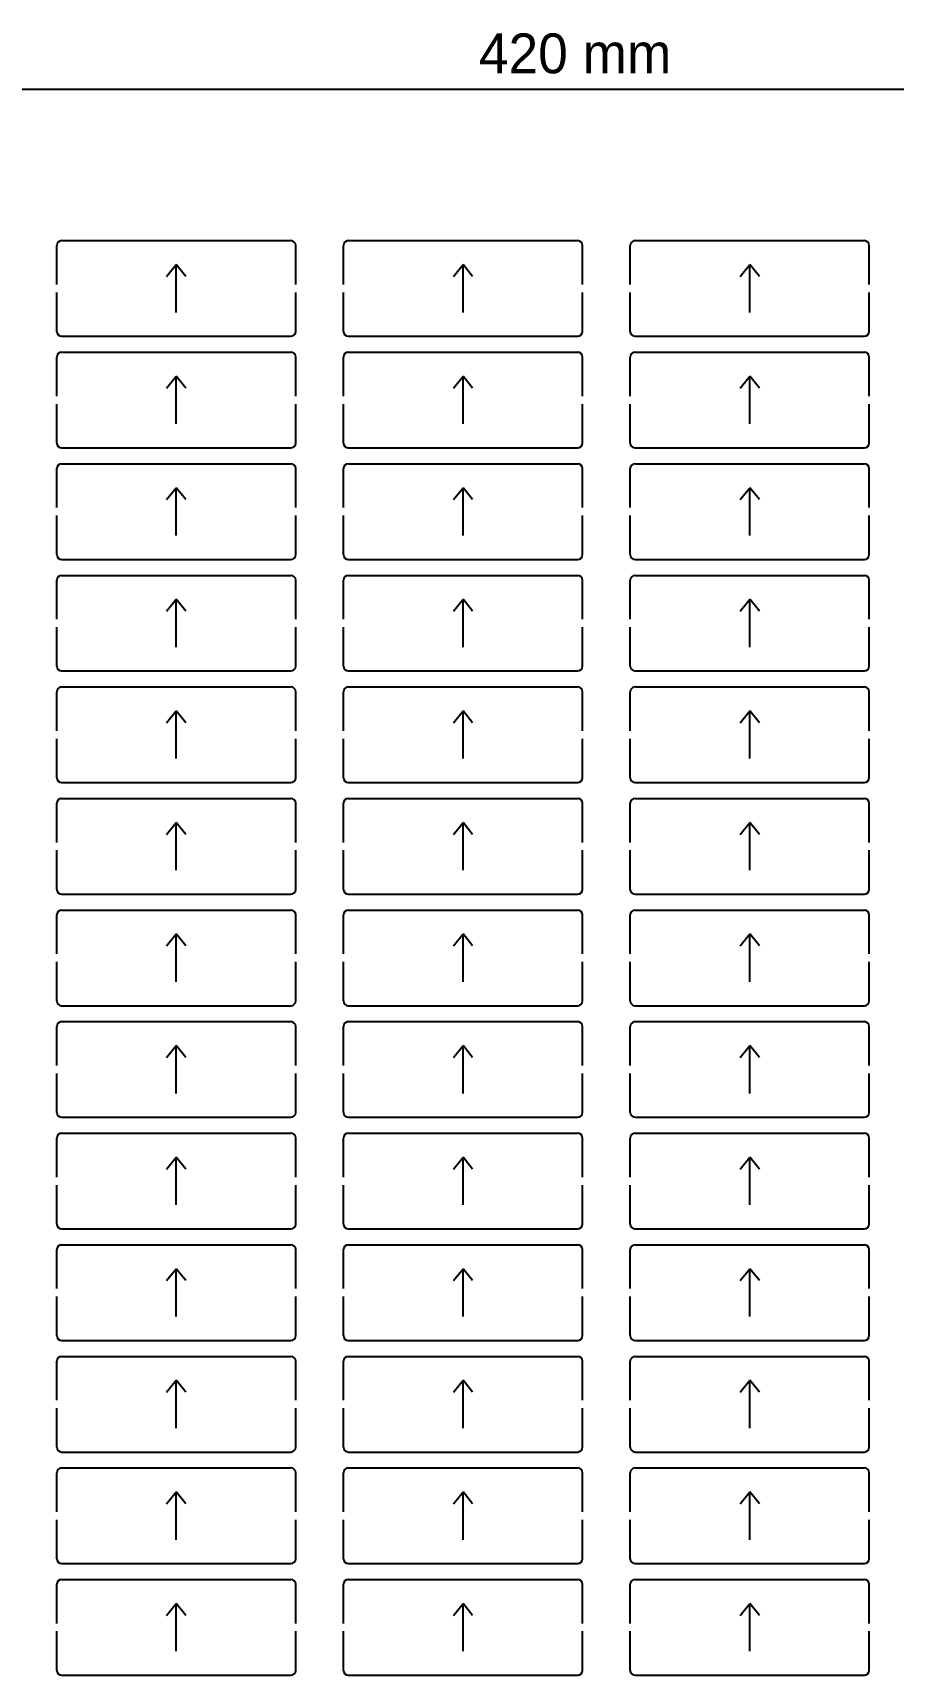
# Model space of a CAD drawing. Extents: x 0 to 438, y 0 to 206.
# Drawn here: x 174 to 228, y 102.5 to 205.5 of the extents above; entities that cross this region are included whole.
import ezdxf

# ---------------------------------------------------------------- set-up
doc = ezdxf.new("R2010")
doc.units = 0
doc.layers.add('DIMENSION', color=5, linetype='Continuous')
doc.layers.add('SAMPLE', color=4, linetype='Continuous')

msp = doc.modelspace()

# ---------------------------------------------------------------- linework, layer by layer
at = {"layer": 'DIMENSION'}
for p, q in [((0, 202), (420, 202)), ((182.4, 190.25), (183, 191)), ((183, 188), (183, 191)), ((183.6, 190.25), (183, 191)), ((200.4, 190.25), (201, 191)), ((201, 188), (201, 191)), ((201.6, 190.25), (201, 191)), ((218.4, 190.25), (219, 191)), ((219, 188), (219, 191)), ((219.6, 190.25), (219, 191)), ((182.4, 183.25), (183, 184)), ((183, 181), (183, 184)), ((183.6, 183.25), (183, 184)), ((200.4, 183.25), (201, 184)), ((201, 181), (201, 184)), ((201.6, 183.25), (201, 184)), ((218.4, 183.25), (219, 184)), ((219, 181), (219, 184)), ((219.6, 183.25), (219, 184)), ((182.4, 176.25), (183, 177)), ((183, 174), (183, 177)), ((183.6, 176.25), (183, 177)), ((200.4, 176.25), (201, 177)), ((201, 174), (201, 177)), ((201.6, 176.25), (201, 177)), ((218.4, 176.25), (219, 177)), ((219, 174), (219, 177)), ((219.6, 176.25), (219, 177)), ((182.4, 169.25), (183, 170)), ((183, 167), (183, 170)), ((183.6, 169.25), (183, 170)), ((200.4, 169.25), (201, 170)), ((201, 167), (201, 170)), ((201.6, 169.25), (201, 170)), ((218.4, 169.25), (219, 170)), ((219, 167), (219, 170)), ((219.6, 169.25), (219, 170)), ((182.4, 162.25), (183, 163)), ((183, 160), (183, 163)), ((183.6, 162.25), (183, 163)), ((200.4, 162.25), (201, 163)), ((201, 160), (201, 163)), ((201.6, 162.25), (201, 163)), ((218.4, 162.25), (219, 163)), ((219, 160), (219, 163)), ((219.6, 162.25), (219, 163)), ((182.4, 155.25), (183, 156)), ((183, 153), (183, 156)), ((183.6, 155.25), (183, 156)), ((200.4, 155.25), (201, 156)), ((201, 153), (201, 156)), ((201.6, 155.25), (201, 156)), ((218.4, 155.25), (219, 156)), ((219, 153), (219, 156)), ((219.6, 155.25), (219, 156)), ((182.4, 148.25), (183, 149)), ((183, 146), (183, 149)), ((183.6, 148.25), (183, 149)), ((200.4, 148.25), (201, 149)), ((201, 146), (201, 149)), ((201.6, 148.25), (201, 149)), ((218.4, 148.25), (219, 149)), ((219, 146), (219, 149)), ((219.6, 148.25), (219, 149)), ((182.4, 141.25), (183, 142)), ((183, 139), (183, 142)), ((183.6, 141.25), (183, 142)), ((200.4, 141.25), (201, 142)), ((201, 139), (201, 142)), ((201.6, 141.25), (201, 142)), ((218.4, 141.25), (219, 142)), ((219, 139), (219, 142)), ((219.6, 141.25), (219, 142)), ((182.4, 134.25), (183, 135)), ((183, 132), (183, 135)), ((183.6, 134.25), (183, 135)), ((200.4, 134.25), (201, 135)), ((201, 132), (201, 135)), ((201.6, 134.25), (201, 135)), ((218.4, 134.25), (219, 135)), ((219, 132), (219, 135)), ((219.6, 134.25), (219, 135)), ((182.4, 127.25), (183, 128)), ((183, 125), (183, 128)), ((183.6, 127.25), (183, 128)), ((200.4, 127.25), (201, 128)), ((201, 125), (201, 128)), ((201.6, 127.25), (201, 128)), ((218.4, 127.25), (219, 128)), ((219, 125), (219, 128)), ((219.6, 127.25), (219, 128)), ((182.4, 120.25), (183, 121)), ((183, 118), (183, 121)), ((183.6, 120.25), (183, 121)), ((200.4, 120.25), (201, 121)), ((201, 118), (201, 121)), ((201.6, 120.25), (201, 121)), ((218.4, 120.25), (219, 121)), ((219, 118), (219, 121)), ((219.6, 120.25), (219, 121)), ((182.4, 113.25), (183, 114)), ((183, 111), (183, 114)), ((183.6, 113.25), (183, 114)), ((200.4, 113.25), (201, 114)), ((201, 111), (201, 114)), ((201.6, 113.25), (201, 114)), ((218.4, 113.25), (219, 114)), ((219, 111), (219, 114)), ((219.6, 113.25), (219, 114)), ((182.4, 106.25), (183, 107)), ((183, 104), (183, 107)), ((183.6, 106.25), (183, 107)), ((200.4, 106.25), (201, 107)), ((201, 104), (201, 107)), ((201.6, 106.25), (201, 107)), ((218.4, 106.25), (219, 107)), ((219, 104), (219, 107)), ((219.6, 106.25), (219, 107))]:
    msp.add_line(p, q, dxfattribs=at)
at = {"layer": 'SAMPLE'}
for p, q in [((175.5228, 192.3148), (175.5, 192.2)), ((175.5, 189.75), (175.5, 192.2)), ((175.5879, 192.4121), (175.5228, 192.3148)), ((175.6852, 192.4772), (175.5879, 192.4121)), ((175.8, 192.5), (175.6852, 192.4772)), ((175.8, 192.5), (190.2, 192.5)), ((190.3148, 192.4772), (190.2, 192.5)), ((190.4121, 192.4121), (190.3148, 192.4772)), ((190.4772, 192.3148), (190.4121, 192.4121)), ((190.5, 192.2), (190.4772, 192.3148)), ((190.5, 189.75), (190.5, 192.2)), ((193.5228, 192.3148), (193.5, 192.2)), ((193.5, 189.75), (193.5, 192.2)), ((193.5879, 192.4121), (193.5228, 192.3148)), ((193.6852, 192.4772), (193.5879, 192.4121)), ((193.8, 192.5), (193.6852, 192.4772)), ((193.8, 192.5), (208.2, 192.5)), ((208.3148, 192.4772), (208.2, 192.5)), ((208.4121, 192.4121), (208.3148, 192.4772)), ((208.4772, 192.3148), (208.4121, 192.4121)), ((208.5, 192.2), (208.4772, 192.3148)), ((208.5, 189.75), (208.5, 192.2)), ((211.5228, 192.3148), (211.5, 192.2)), ((211.5, 189.75), (211.5, 192.2)), ((211.5879, 192.4121), (211.5228, 192.3148)), ((211.6852, 192.4772), (211.5879, 192.4121)), ((211.8, 192.5), (211.6852, 192.4772)), ((211.8, 192.5), (226.2, 192.5)), ((226.3148, 192.4772), (226.2, 192.5)), ((226.4121, 192.4121), (226.3148, 192.4772)), ((226.4772, 192.3148), (226.4121, 192.4121)), ((226.5, 192.2), (226.4772, 192.3148)), ((226.5, 189.75), (226.5, 192.2)), ((175.5, 186.8), (175.5, 189.25)), ((190.5, 186.8), (190.5, 189.25)), ((193.5, 186.8), (193.5, 189.25)), ((208.5, 186.8), (208.5, 189.25)), ((211.5, 186.8), (211.5, 189.25)), ((226.5, 186.8), (226.5, 189.25)), ((175.5, 186.8), (175.5228, 186.6852)), ((175.5228, 186.6852), (175.5879, 186.5879)), ((175.5879, 186.5879), (175.6852, 186.5228)), ((175.6852, 186.5228), (175.8, 186.5)), ((175.8, 186.5), (190.2, 186.5)), ((190.2, 186.5), (190.3148, 186.5228)), ((190.3148, 186.5228), (190.4121, 186.5879)), ((190.4121, 186.5879), (190.4772, 186.6852)), ((190.4772, 186.6852), (190.5, 186.8)), ((193.5, 186.8), (193.5228, 186.6852)), ((193.5228, 186.6852), (193.5879, 186.5879)), ((193.5879, 186.5879), (193.6852, 186.5228)), ((193.6852, 186.5228), (193.8, 186.5)), ((193.8, 186.5), (208.2, 186.5)), ((208.2, 186.5), (208.3148, 186.5228)), ((208.3148, 186.5228), (208.4121, 186.5879)), ((208.4121, 186.5879), (208.4772, 186.6852)), ((208.4772, 186.6852), (208.5, 186.8)), ((211.5, 186.8), (211.5228, 186.6852)), ((211.5228, 186.6852), (211.5879, 186.5879)), ((211.5879, 186.5879), (211.6852, 186.5228)), ((211.6852, 186.5228), (211.8, 186.5)), ((211.8, 186.5), (226.2, 186.5)), ((226.2, 186.5), (226.3148, 186.5228)), ((226.3148, 186.5228), (226.4121, 186.5879)), ((226.4121, 186.5879), (226.4772, 186.6852)), ((226.4772, 186.6852), (226.5, 186.8)), ((175.6852, 185.4772), (175.5879, 185.4121)), ((175.8, 185.5), (175.6852, 185.4772)), ((175.8, 185.5), (190.2, 185.5)), ((190.3148, 185.4772), (190.2, 185.5)), ((190.4121, 185.4121), (190.3148, 185.4772)), ((193.6852, 185.4772), (193.5879, 185.4121)), ((193.8, 185.5), (193.6852, 185.4772)), ((193.8, 185.5), (208.2, 185.5)), ((208.3148, 185.4772), (208.2, 185.5)), ((208.4121, 185.4121), (208.3148, 185.4772)), ((211.6852, 185.4772), (211.5879, 185.4121)), ((211.8, 185.5), (211.6852, 185.4772)), ((211.8, 185.5), (226.2, 185.5)), ((226.3148, 185.4772), (226.2, 185.5)), ((226.4121, 185.4121), (226.3148, 185.4772)), ((175.5228, 185.3148), (175.5, 185.2)), ((175.5, 182.75), (175.5, 185.2)), ((175.5879, 185.4121), (175.5228, 185.3148)), ((190.4772, 185.3148), (190.4121, 185.4121)), ((190.5, 185.2), (190.4772, 185.3148)), ((190.5, 182.75), (190.5, 185.2)), ((193.5228, 185.3148), (193.5, 185.2)), ((193.5, 182.75), (193.5, 185.2)), ((193.5879, 185.4121), (193.5228, 185.3148)), ((208.4772, 185.3148), (208.4121, 185.4121)), ((208.5, 185.2), (208.4772, 185.3148)), ((208.5, 182.75), (208.5, 185.2)), ((211.5228, 185.3148), (211.5, 185.2)), ((211.5, 182.75), (211.5, 185.2)), ((211.5879, 185.4121), (211.5228, 185.3148)), ((226.4772, 185.3148), (226.4121, 185.4121)), ((226.5, 185.2), (226.4772, 185.3148)), ((226.5, 182.75), (226.5, 185.2)), ((175.5, 179.8), (175.5, 182.25)), ((190.5, 179.8), (190.5, 182.25)), ((193.5, 179.8), (193.5, 182.25)), ((208.5, 179.8), (208.5, 182.25)), ((211.5, 179.8), (211.5, 182.25)), ((226.5, 179.8), (226.5, 182.25)), ((175.5, 179.8), (175.5228, 179.6852)), ((175.5228, 179.6852), (175.5879, 179.5879)), ((175.5879, 179.5879), (175.6852, 179.5228)), ((175.6852, 179.5228), (175.8, 179.5)), ((175.8, 179.5), (190.2, 179.5)), ((190.2, 179.5), (190.3148, 179.5228)), ((190.3148, 179.5228), (190.4121, 179.5879)), ((190.4121, 179.5879), (190.4772, 179.6852)), ((190.4772, 179.6852), (190.5, 179.8)), ((193.5, 179.8), (193.5228, 179.6852)), ((193.5228, 179.6852), (193.5879, 179.5879)), ((193.5879, 179.5879), (193.6852, 179.5228)), ((193.6852, 179.5228), (193.8, 179.5)), ((193.8, 179.5), (208.2, 179.5)), ((208.2, 179.5), (208.3148, 179.5228)), ((208.3148, 179.5228), (208.4121, 179.5879)), ((208.4121, 179.5879), (208.4772, 179.6852)), ((208.4772, 179.6852), (208.5, 179.8)), ((211.5, 179.8), (211.5228, 179.6852)), ((211.5228, 179.6852), (211.5879, 179.5879)), ((211.5879, 179.5879), (211.6852, 179.5228)), ((211.6852, 179.5228), (211.8, 179.5)), ((211.8, 179.5), (226.2, 179.5)), ((226.2, 179.5), (226.3148, 179.5228)), ((226.3148, 179.5228), (226.4121, 179.5879)), ((226.4121, 179.5879), (226.4772, 179.6852)), ((226.4772, 179.6852), (226.5, 179.8)), ((175.5228, 178.3148), (175.5, 178.2)), ((175.5879, 178.4121), (175.5228, 178.3148)), ((175.6852, 178.4772), (175.5879, 178.4121)), ((175.8, 178.5), (175.6852, 178.4772)), ((175.8, 178.5), (190.2, 178.5)), ((190.3148, 178.4772), (190.2, 178.5)), ((190.4121, 178.4121), (190.3148, 178.4772)), ((190.4772, 178.3148), (190.4121, 178.4121)), ((190.5, 178.2), (190.4772, 178.3148)), ((193.5228, 178.3148), (193.5, 178.2)), ((193.5879, 178.4121), (193.5228, 178.3148)), ((193.6852, 178.4772), (193.5879, 178.4121)), ((193.8, 178.5), (193.6852, 178.4772)), ((193.8, 178.5), (208.2, 178.5)), ((208.3148, 178.4772), (208.2, 178.5)), ((208.4121, 178.4121), (208.3148, 178.4772)), ((208.4772, 178.3148), (208.4121, 178.4121)), ((208.5, 178.2), (208.4772, 178.3148)), ((211.5228, 178.3148), (211.5, 178.2)), ((211.5879, 178.4121), (211.5228, 178.3148)), ((211.6852, 178.4772), (211.5879, 178.4121)), ((211.8, 178.5), (211.6852, 178.4772)), ((211.8, 178.5), (226.2, 178.5)), ((226.3148, 178.4772), (226.2, 178.5)), ((226.4121, 178.4121), (226.3148, 178.4772)), ((226.4772, 178.3148), (226.4121, 178.4121)), ((226.5, 178.2), (226.4772, 178.3148)), ((175.5, 175.75), (175.5, 178.2)), ((190.5, 175.75), (190.5, 178.2)), ((193.5, 175.75), (193.5, 178.2)), ((208.5, 175.75), (208.5, 178.2)), ((211.5, 175.75), (211.5, 178.2)), ((226.5, 175.75), (226.5, 178.2)), ((175.5, 172.8), (175.5, 175.25)), ((190.5, 172.8), (190.5, 175.25)), ((193.5, 172.8), (193.5, 175.25)), ((208.5, 172.8), (208.5, 175.25)), ((211.5, 172.8), (211.5, 175.25)), ((226.5, 172.8), (226.5, 175.25)), ((175.5, 172.8), (175.5228, 172.6852)), ((175.5228, 172.6852), (175.5879, 172.5879)), ((175.5879, 172.5879), (175.6852, 172.5228)), ((175.6852, 172.5228), (175.8, 172.5)), ((175.8, 172.5), (190.2, 172.5)), ((190.2, 172.5), (190.3148, 172.5228)), ((190.3148, 172.5228), (190.4121, 172.5879)), ((190.4121, 172.5879), (190.4772, 172.6852)), ((190.4772, 172.6852), (190.5, 172.8)), ((193.5, 172.8), (193.5228, 172.6852)), ((193.5228, 172.6852), (193.5879, 172.5879)), ((193.5879, 172.5879), (193.6852, 172.5228)), ((193.6852, 172.5228), (193.8, 172.5)), ((193.8, 172.5), (208.2, 172.5)), ((208.2, 172.5), (208.3148, 172.5228)), ((208.3148, 172.5228), (208.4121, 172.5879)), ((208.4121, 172.5879), (208.4772, 172.6852)), ((208.4772, 172.6852), (208.5, 172.8)), ((211.5, 172.8), (211.5228, 172.6852)), ((211.5228, 172.6852), (211.5879, 172.5879)), ((211.5879, 172.5879), (211.6852, 172.5228)), ((211.6852, 172.5228), (211.8, 172.5)), ((211.8, 172.5), (226.2, 172.5)), ((226.2, 172.5), (226.3148, 172.5228)), ((226.3148, 172.5228), (226.4121, 172.5879)), ((226.4121, 172.5879), (226.4772, 172.6852)), ((226.4772, 172.6852), (226.5, 172.8)), ((175.5228, 171.3148), (175.5, 171.2)), ((175.5, 168.75), (175.5, 171.2)), ((175.5879, 171.4121), (175.5228, 171.3148)), ((175.6852, 171.4772), (175.5879, 171.4121)), ((175.8, 171.5), (175.6852, 171.4772)), ((175.8, 171.5), (190.2, 171.5)), ((190.3148, 171.4772), (190.2, 171.5)), ((190.4121, 171.4121), (190.3148, 171.4772)), ((190.4772, 171.3148), (190.4121, 171.4121)), ((190.5, 171.2), (190.4772, 171.3148)), ((190.5, 168.75), (190.5, 171.2)), ((193.5228, 171.3148), (193.5, 171.2)), ((193.5, 168.75), (193.5, 171.2)), ((193.5879, 171.4121), (193.5228, 171.3148)), ((193.6852, 171.4772), (193.5879, 171.4121)), ((193.8, 171.5), (193.6852, 171.4772)), ((193.8, 171.5), (208.2, 171.5)), ((208.3148, 171.4772), (208.2, 171.5)), ((208.4121, 171.4121), (208.3148, 171.4772)), ((208.4772, 171.3148), (208.4121, 171.4121)), ((208.5, 171.2), (208.4772, 171.3148)), ((208.5, 168.75), (208.5, 171.2)), ((211.5228, 171.3148), (211.5, 171.2)), ((211.5, 168.75), (211.5, 171.2)), ((211.5879, 171.4121), (211.5228, 171.3148)), ((211.6852, 171.4772), (211.5879, 171.4121)), ((211.8, 171.5), (211.6852, 171.4772)), ((211.8, 171.5), (226.2, 171.5)), ((226.3148, 171.4772), (226.2, 171.5)), ((226.4121, 171.4121), (226.3148, 171.4772)), ((226.4772, 171.3148), (226.4121, 171.4121)), ((226.5, 171.2), (226.4772, 171.3148)), ((226.5, 168.75), (226.5, 171.2)), ((175.5, 165.8), (175.5, 168.25)), ((190.5, 165.8), (190.5, 168.25)), ((193.5, 165.8), (193.5, 168.25)), ((208.5, 165.8), (208.5, 168.25)), ((211.5, 165.8), (211.5, 168.25)), ((226.5, 165.8), (226.5, 168.25)), ((175.5, 165.8), (175.5228, 165.6852)), ((175.5228, 165.6852), (175.5879, 165.5879)), ((175.5879, 165.5879), (175.6852, 165.5228)), ((175.6852, 165.5228), (175.8, 165.5)), ((175.8, 165.5), (190.2, 165.5)), ((190.2, 165.5), (190.3148, 165.5228)), ((190.3148, 165.5228), (190.4121, 165.5879)), ((190.4121, 165.5879), (190.4772, 165.6852)), ((190.4772, 165.6852), (190.5, 165.8)), ((193.5, 165.8), (193.5228, 165.6852)), ((193.5228, 165.6852), (193.5879, 165.5879)), ((193.5879, 165.5879), (193.6852, 165.5228)), ((193.6852, 165.5228), (193.8, 165.5)), ((193.8, 165.5), (208.2, 165.5)), ((208.2, 165.5), (208.3148, 165.5228)), ((208.3148, 165.5228), (208.4121, 165.5879)), ((208.4121, 165.5879), (208.4772, 165.6852)), ((208.4772, 165.6852), (208.5, 165.8)), ((211.5, 165.8), (211.5228, 165.6852)), ((211.5228, 165.6852), (211.5879, 165.5879)), ((211.5879, 165.5879), (211.6852, 165.5228)), ((211.6852, 165.5228), (211.8, 165.5)), ((211.8, 165.5), (226.2, 165.5)), ((226.2, 165.5), (226.3148, 165.5228)), ((226.3148, 165.5228), (226.4121, 165.5879)), ((226.4121, 165.5879), (226.4772, 165.6852)), ((226.4772, 165.6852), (226.5, 165.8)), ((175.5228, 164.3148), (175.5, 164.2)), ((175.5, 161.75), (175.5, 164.2)), ((175.5879, 164.4121), (175.5228, 164.3148)), ((175.6852, 164.4772), (175.5879, 164.4121)), ((175.8, 164.5), (175.6852, 164.4772)), ((175.8, 164.5), (190.2, 164.5)), ((190.3148, 164.4772), (190.2, 164.5)), ((190.4121, 164.4121), (190.3148, 164.4772)), ((190.4772, 164.3148), (190.4121, 164.4121)), ((190.5, 164.2), (190.4772, 164.3148)), ((190.5, 161.75), (190.5, 164.2)), ((193.5228, 164.3148), (193.5, 164.2)), ((193.5, 161.75), (193.5, 164.2)), ((193.5879, 164.4121), (193.5228, 164.3148)), ((193.6852, 164.4772), (193.5879, 164.4121)), ((193.8, 164.5), (193.6852, 164.4772)), ((193.8, 164.5), (208.2, 164.5)), ((208.3148, 164.4772), (208.2, 164.5)), ((208.4121, 164.4121), (208.3148, 164.4772)), ((208.4772, 164.3148), (208.4121, 164.4121)), ((208.5, 164.2), (208.4772, 164.3148)), ((208.5, 161.75), (208.5, 164.2)), ((211.5228, 164.3148), (211.5, 164.2)), ((211.5, 161.75), (211.5, 164.2)), ((211.5879, 164.4121), (211.5228, 164.3148)), ((211.6852, 164.4772), (211.5879, 164.4121)), ((211.8, 164.5), (211.6852, 164.4772)), ((211.8, 164.5), (226.2, 164.5)), ((226.3148, 164.4772), (226.2, 164.5)), ((226.4121, 164.4121), (226.3148, 164.4772)), ((226.4772, 164.3148), (226.4121, 164.4121)), ((226.5, 164.2), (226.4772, 164.3148)), ((226.5, 161.75), (226.5, 164.2)), ((175.5, 158.8), (175.5, 161.25)), ((190.5, 158.8), (190.5, 161.25)), ((193.5, 158.8), (193.5, 161.25)), ((208.5, 158.8), (208.5, 161.25)), ((211.5, 158.8), (211.5, 161.25)), ((226.5, 158.8), (226.5, 161.25)), ((175.5, 158.8), (175.5228, 158.6852)), ((175.5228, 158.6852), (175.5879, 158.5879)), ((190.4121, 158.5879), (190.4772, 158.6852)), ((190.4772, 158.6852), (190.5, 158.8)), ((193.5, 158.8), (193.5228, 158.6852)), ((193.5228, 158.6852), (193.5879, 158.5879)), ((208.4121, 158.5879), (208.4772, 158.6852)), ((208.4772, 158.6852), (208.5, 158.8)), ((211.5, 158.8), (211.5228, 158.6852)), ((211.5228, 158.6852), (211.5879, 158.5879)), ((226.4121, 158.5879), (226.4772, 158.6852)), ((226.4772, 158.6852), (226.5, 158.8)), ((175.5879, 158.5879), (175.6852, 158.5228)), ((175.6852, 158.5228), (175.8, 158.5)), ((175.8, 158.5), (190.2, 158.5)), ((190.2, 158.5), (190.3148, 158.5228)), ((190.3148, 158.5228), (190.4121, 158.5879)), ((193.5879, 158.5879), (193.6852, 158.5228)), ((193.6852, 158.5228), (193.8, 158.5)), ((193.8, 158.5), (208.2, 158.5)), ((208.2, 158.5), (208.3148, 158.5228)), ((208.3148, 158.5228), (208.4121, 158.5879)), ((211.5879, 158.5879), (211.6852, 158.5228)), ((211.6852, 158.5228), (211.8, 158.5)), ((211.8, 158.5), (226.2, 158.5)), ((226.2, 158.5), (226.3148, 158.5228)), ((226.3148, 158.5228), (226.4121, 158.5879)), ((175.5228, 157.3148), (175.5, 157.2)), ((175.5, 154.75), (175.5, 157.2)), ((175.5879, 157.4121), (175.5228, 157.3148)), ((175.6852, 157.4772), (175.5879, 157.4121)), ((175.8, 157.5), (175.6852, 157.4772)), ((175.8, 157.5), (190.2, 157.5)), ((190.3148, 157.4772), (190.2, 157.5)), ((190.4121, 157.4121), (190.3148, 157.4772)), ((190.4772, 157.3148), (190.4121, 157.4121)), ((190.5, 157.2), (190.4772, 157.3148)), ((190.5, 154.75), (190.5, 157.2)), ((193.5228, 157.3148), (193.5, 157.2)), ((193.5, 154.75), (193.5, 157.2)), ((193.5879, 157.4121), (193.5228, 157.3148)), ((193.6852, 157.4772), (193.5879, 157.4121)), ((193.8, 157.5), (193.6852, 157.4772)), ((193.8, 157.5), (208.2, 157.5)), ((208.3148, 157.4772), (208.2, 157.5)), ((208.4121, 157.4121), (208.3148, 157.4772)), ((208.4772, 157.3148), (208.4121, 157.4121)), ((208.5, 157.2), (208.4772, 157.3148)), ((208.5, 154.75), (208.5, 157.2)), ((211.5228, 157.3148), (211.5, 157.2)), ((211.5, 154.75), (211.5, 157.2)), ((211.5879, 157.4121), (211.5228, 157.3148)), ((211.6852, 157.4772), (211.5879, 157.4121)), ((211.8, 157.5), (211.6852, 157.4772)), ((211.8, 157.5), (226.2, 157.5)), ((226.3148, 157.4772), (226.2, 157.5)), ((226.4121, 157.4121), (226.3148, 157.4772)), ((226.4772, 157.3148), (226.4121, 157.4121)), ((226.5, 157.2), (226.4772, 157.3148)), ((226.5, 154.75), (226.5, 157.2)), ((175.5, 151.8), (175.5, 154.25)), ((190.5, 151.8), (190.5, 154.25)), ((193.5, 151.8), (193.5, 154.25)), ((208.5, 151.8), (208.5, 154.25)), ((211.5, 151.8), (211.5, 154.25)), ((226.5, 151.8), (226.5, 154.25)), ((175.5, 151.8), (175.5228, 151.6852)), ((175.5228, 151.6852), (175.5879, 151.5879)), ((175.5879, 151.5879), (175.6852, 151.5228)), ((175.6852, 151.5228), (175.8, 151.5)), ((175.8, 151.5), (190.2, 151.5)), ((190.2, 151.5), (190.3148, 151.5228)), ((190.3148, 151.5228), (190.4121, 151.5879)), ((190.4121, 151.5879), (190.4772, 151.6852)), ((190.4772, 151.6852), (190.5, 151.8)), ((193.5, 151.8), (193.5228, 151.6852)), ((193.5228, 151.6852), (193.5879, 151.5879)), ((193.5879, 151.5879), (193.6852, 151.5228)), ((193.6852, 151.5228), (193.8, 151.5)), ((193.8, 151.5), (208.2, 151.5)), ((208.2, 151.5), (208.3148, 151.5228)), ((208.3148, 151.5228), (208.4121, 151.5879)), ((208.4121, 151.5879), (208.4772, 151.6852)), ((208.4772, 151.6852), (208.5, 151.8)), ((211.5, 151.8), (211.5228, 151.6852)), ((211.5228, 151.6852), (211.5879, 151.5879)), ((211.5879, 151.5879), (211.6852, 151.5228)), ((211.6852, 151.5228), (211.8, 151.5)), ((211.8, 151.5), (226.2, 151.5)), ((226.2, 151.5), (226.3148, 151.5228)), ((226.3148, 151.5228), (226.4121, 151.5879)), ((226.4121, 151.5879), (226.4772, 151.6852)), ((226.4772, 151.6852), (226.5, 151.8)), ((175.6852, 150.4772), (175.5879, 150.4121)), ((175.8, 150.5), (175.6852, 150.4772)), ((175.8, 150.5), (190.2, 150.5)), ((190.3148, 150.4772), (190.2, 150.5)), ((190.4121, 150.4121), (190.3148, 150.4772)), ((193.6852, 150.4772), (193.5879, 150.4121)), ((193.8, 150.5), (193.6852, 150.4772)), ((193.8, 150.5), (208.2, 150.5)), ((208.3148, 150.4772), (208.2, 150.5)), ((208.4121, 150.4121), (208.3148, 150.4772)), ((211.6852, 150.4772), (211.5879, 150.4121)), ((211.8, 150.5), (211.6852, 150.4772)), ((211.8, 150.5), (226.2, 150.5)), ((226.3148, 150.4772), (226.2, 150.5)), ((226.4121, 150.4121), (226.3148, 150.4772)), ((175.5228, 150.3148), (175.5, 150.2)), ((175.5, 147.75), (175.5, 150.2)), ((175.5879, 150.4121), (175.5228, 150.3148)), ((190.4772, 150.3148), (190.4121, 150.4121)), ((190.5, 150.2), (190.4772, 150.3148)), ((190.5, 147.75), (190.5, 150.2)), ((193.5228, 150.3148), (193.5, 150.2)), ((193.5, 147.75), (193.5, 150.2)), ((193.5879, 150.4121), (193.5228, 150.3148)), ((208.4772, 150.3148), (208.4121, 150.4121)), ((208.5, 150.2), (208.4772, 150.3148)), ((208.5, 147.75), (208.5, 150.2)), ((211.5228, 150.3148), (211.5, 150.2)), ((211.5, 147.75), (211.5, 150.2)), ((211.5879, 150.4121), (211.5228, 150.3148)), ((226.4772, 150.3148), (226.4121, 150.4121)), ((226.5, 150.2), (226.4772, 150.3148)), ((226.5, 147.75), (226.5, 150.2)), ((175.5, 144.8), (175.5, 147.25)), ((190.5, 144.8), (190.5, 147.25)), ((193.5, 144.8), (193.5, 147.25)), ((208.5, 144.8), (208.5, 147.25)), ((211.5, 144.8), (211.5, 147.25)), ((226.5, 144.8), (226.5, 147.25)), ((175.5, 144.8), (175.5228, 144.6852)), ((175.5228, 144.6852), (175.5879, 144.5879)), ((175.5879, 144.5879), (175.6852, 144.5228)), ((175.6852, 144.5228), (175.8, 144.5)), ((175.8, 144.5), (190.2, 144.5)), ((190.2, 144.5), (190.3148, 144.5228)), ((190.3148, 144.5228), (190.4121, 144.5879)), ((190.4121, 144.5879), (190.4772, 144.6852)), ((190.4772, 144.6852), (190.5, 144.8)), ((193.5, 144.8), (193.5228, 144.6852)), ((193.5228, 144.6852), (193.5879, 144.5879)), ((193.5879, 144.5879), (193.6852, 144.5228)), ((193.6852, 144.5228), (193.8, 144.5)), ((193.8, 144.5), (208.2, 144.5)), ((208.2, 144.5), (208.3148, 144.5228)), ((208.3148, 144.5228), (208.4121, 144.5879)), ((208.4121, 144.5879), (208.4772, 144.6852)), ((208.4772, 144.6852), (208.5, 144.8)), ((211.5, 144.8), (211.5228, 144.6852)), ((211.5228, 144.6852), (211.5879, 144.5879)), ((211.5879, 144.5879), (211.6852, 144.5228)), ((211.6852, 144.5228), (211.8, 144.5)), ((211.8, 144.5), (226.2, 144.5)), ((226.2, 144.5), (226.3148, 144.5228)), ((226.3148, 144.5228), (226.4121, 144.5879)), ((226.4121, 144.5879), (226.4772, 144.6852)), ((226.4772, 144.6852), (226.5, 144.8)), ((175.5228, 143.3148), (175.5, 143.2)), ((175.5879, 143.4121), (175.5228, 143.3148)), ((175.6852, 143.4772), (175.5879, 143.4121)), ((175.8, 143.5), (175.6852, 143.4772)), ((175.8, 143.5), (190.2, 143.5)), ((190.3148, 143.4772), (190.2, 143.5)), ((190.4121, 143.4121), (190.3148, 143.4772)), ((190.4772, 143.3148), (190.4121, 143.4121)), ((190.5, 143.2), (190.4772, 143.3148)), ((193.5228, 143.3148), (193.5, 143.2)), ((193.5879, 143.4121), (193.5228, 143.3148)), ((193.6852, 143.4772), (193.5879, 143.4121)), ((193.8, 143.5), (193.6852, 143.4772)), ((193.8, 143.5), (208.2, 143.5)), ((208.3148, 143.4772), (208.2, 143.5)), ((208.4121, 143.4121), (208.3148, 143.4772)), ((208.4772, 143.3148), (208.4121, 143.4121)), ((208.5, 143.2), (208.4772, 143.3148)), ((211.5228, 143.3148), (211.5, 143.2)), ((211.5879, 143.4121), (211.5228, 143.3148)), ((211.6852, 143.4772), (211.5879, 143.4121)), ((211.8, 143.5), (211.6852, 143.4772)), ((211.8, 143.5), (226.2, 143.5)), ((226.3148, 143.4772), (226.2, 143.5)), ((226.4121, 143.4121), (226.3148, 143.4772)), ((226.4772, 143.3148), (226.4121, 143.4121)), ((226.5, 143.2), (226.4772, 143.3148)), ((175.5, 140.75), (175.5, 143.2)), ((190.5, 140.75), (190.5, 143.2)), ((193.5, 140.75), (193.5, 143.2)), ((208.5, 140.75), (208.5, 143.2)), ((211.5, 140.75), (211.5, 143.2)), ((226.5, 140.75), (226.5, 143.2)), ((175.5, 137.8), (175.5, 140.25)), ((190.5, 137.8), (190.5, 140.25)), ((193.5, 137.8), (193.5, 140.25)), ((208.5, 137.8), (208.5, 140.25)), ((211.5, 137.8), (211.5, 140.25)), ((226.5, 137.8), (226.5, 140.25)), ((175.5, 137.8), (175.5228, 137.6852)), ((175.5228, 137.6852), (175.5879, 137.5879)), ((175.5879, 137.5879), (175.6852, 137.5228)), ((175.6852, 137.5228), (175.8, 137.5)), ((175.8, 137.5), (190.2, 137.5)), ((190.2, 137.5), (190.3148, 137.5228)), ((190.3148, 137.5228), (190.4121, 137.5879)), ((190.4121, 137.5879), (190.4772, 137.6852)), ((190.4772, 137.6852), (190.5, 137.8)), ((193.5, 137.8), (193.5228, 137.6852)), ((193.5228, 137.6852), (193.5879, 137.5879)), ((193.5879, 137.5879), (193.6852, 137.5228)), ((193.6852, 137.5228), (193.8, 137.5)), ((193.8, 137.5), (208.2, 137.5)), ((208.2, 137.5), (208.3148, 137.5228)), ((208.3148, 137.5228), (208.4121, 137.5879)), ((208.4121, 137.5879), (208.4772, 137.6852)), ((208.4772, 137.6852), (208.5, 137.8)), ((211.5, 137.8), (211.5228, 137.6852)), ((211.5228, 137.6852), (211.5879, 137.5879)), ((211.5879, 137.5879), (211.6852, 137.5228)), ((211.6852, 137.5228), (211.8, 137.5)), ((211.8, 137.5), (226.2, 137.5)), ((226.2, 137.5), (226.3148, 137.5228)), ((226.3148, 137.5228), (226.4121, 137.5879)), ((226.4121, 137.5879), (226.4772, 137.6852)), ((226.4772, 137.6852), (226.5, 137.8)), ((175.5228, 136.3148), (175.5, 136.2)), ((175.5, 133.75), (175.5, 136.2)), ((175.5879, 136.4121), (175.5228, 136.3148)), ((175.6852, 136.4772), (175.5879, 136.4121)), ((175.8, 136.5), (175.6852, 136.4772)), ((175.8, 136.5), (190.2, 136.5)), ((190.3148, 136.4772), (190.2, 136.5)), ((190.4121, 136.4121), (190.3148, 136.4772)), ((190.4772, 136.3148), (190.4121, 136.4121)), ((190.5, 136.2), (190.4772, 136.3148)), ((190.5, 133.75), (190.5, 136.2)), ((193.5228, 136.3148), (193.5, 136.2)), ((193.5, 133.75), (193.5, 136.2)), ((193.5879, 136.4121), (193.5228, 136.3148)), ((193.6852, 136.4772), (193.5879, 136.4121)), ((193.8, 136.5), (193.6852, 136.4772)), ((193.8, 136.5), (208.2, 136.5)), ((208.3148, 136.4772), (208.2, 136.5)), ((208.4121, 136.4121), (208.3148, 136.4772)), ((208.4772, 136.3148), (208.4121, 136.4121)), ((208.5, 136.2), (208.4772, 136.3148)), ((208.5, 133.75), (208.5, 136.2)), ((211.5228, 136.3148), (211.5, 136.2)), ((211.5, 133.75), (211.5, 136.2)), ((211.5879, 136.4121), (211.5228, 136.3148)), ((211.6852, 136.4772), (211.5879, 136.4121)), ((211.8, 136.5), (211.6852, 136.4772)), ((211.8, 136.5), (226.2, 136.5)), ((226.3148, 136.4772), (226.2, 136.5)), ((226.4121, 136.4121), (226.3148, 136.4772)), ((226.4772, 136.3148), (226.4121, 136.4121)), ((226.5, 136.2), (226.4772, 136.3148)), ((226.5, 133.75), (226.5, 136.2)), ((175.5, 130.8), (175.5, 133.25)), ((190.5, 130.8), (190.5, 133.25)), ((193.5, 130.8), (193.5, 133.25)), ((208.5, 130.8), (208.5, 133.25)), ((211.5, 130.8), (211.5, 133.25)), ((226.5, 130.8), (226.5, 133.25)), ((175.5, 130.8), (175.5228, 130.6852)), ((175.5228, 130.6852), (175.5879, 130.5879)), ((175.5879, 130.5879), (175.6852, 130.5228)), ((175.6852, 130.5228), (175.8, 130.5)), ((175.8, 130.5), (190.2, 130.5)), ((190.2, 130.5), (190.3148, 130.5228)), ((190.3148, 130.5228), (190.4121, 130.5879)), ((190.4121, 130.5879), (190.4772, 130.6852)), ((190.4772, 130.6852), (190.5, 130.8)), ((193.5, 130.8), (193.5228, 130.6852)), ((193.5228, 130.6852), (193.5879, 130.5879)), ((193.5879, 130.5879), (193.6852, 130.5228)), ((193.6852, 130.5228), (193.8, 130.5)), ((193.8, 130.5), (208.2, 130.5)), ((208.2, 130.5), (208.3148, 130.5228)), ((208.3148, 130.5228), (208.4121, 130.5879)), ((208.4121, 130.5879), (208.4772, 130.6852)), ((208.4772, 130.6852), (208.5, 130.8)), ((211.5, 130.8), (211.5228, 130.6852)), ((211.5228, 130.6852), (211.5879, 130.5879)), ((211.5879, 130.5879), (211.6852, 130.5228)), ((211.6852, 130.5228), (211.8, 130.5)), ((211.8, 130.5), (226.2, 130.5)), ((226.2, 130.5), (226.3148, 130.5228)), ((226.3148, 130.5228), (226.4121, 130.5879)), ((226.4121, 130.5879), (226.4772, 130.6852)), ((226.4772, 130.6852), (226.5, 130.8)), ((175.5228, 129.3148), (175.5, 129.2)), ((175.5, 126.75), (175.5, 129.2)), ((175.5879, 129.4121), (175.5228, 129.3148)), ((175.6852, 129.4772), (175.5879, 129.4121)), ((175.8, 129.5), (175.6852, 129.4772)), ((175.8, 129.5), (190.2, 129.5)), ((190.3148, 129.4772), (190.2, 129.5)), ((190.4121, 129.4121), (190.3148, 129.4772)), ((190.4772, 129.3148), (190.4121, 129.4121)), ((190.5, 129.2), (190.4772, 129.3148)), ((190.5, 126.75), (190.5, 129.2)), ((193.5228, 129.3148), (193.5, 129.2)), ((193.5, 126.75), (193.5, 129.2)), ((193.5879, 129.4121), (193.5228, 129.3148)), ((193.6852, 129.4772), (193.5879, 129.4121)), ((193.8, 129.5), (193.6852, 129.4772)), ((193.8, 129.5), (208.2, 129.5)), ((208.3148, 129.4772), (208.2, 129.5)), ((208.4121, 129.4121), (208.3148, 129.4772)), ((208.4772, 129.3148), (208.4121, 129.4121)), ((208.5, 129.2), (208.4772, 129.3148)), ((208.5, 126.75), (208.5, 129.2)), ((211.5228, 129.3148), (211.5, 129.2)), ((211.5, 126.75), (211.5, 129.2)), ((211.5879, 129.4121), (211.5228, 129.3148)), ((211.6852, 129.4772), (211.5879, 129.4121)), ((211.8, 129.5), (211.6852, 129.4772)), ((211.8, 129.5), (226.2, 129.5)), ((226.3148, 129.4772), (226.2, 129.5)), ((226.4121, 129.4121), (226.3148, 129.4772)), ((226.4772, 129.3148), (226.4121, 129.4121)), ((226.5, 129.2), (226.4772, 129.3148)), ((226.5, 126.75), (226.5, 129.2)), ((175.5, 123.8), (175.5, 126.25)), ((190.5, 123.8), (190.5, 126.25)), ((193.5, 123.8), (193.5, 126.25)), ((208.5, 123.8), (208.5, 126.25)), ((211.5, 123.8), (211.5, 126.25)), ((226.5, 123.8), (226.5, 126.25)), ((175.5, 123.8), (175.5228, 123.6852)), ((175.5228, 123.6852), (175.5879, 123.5879)), ((190.4121, 123.5879), (190.4772, 123.6852)), ((190.4772, 123.6852), (190.5, 123.8)), ((193.5, 123.8), (193.5228, 123.6852)), ((193.5228, 123.6852), (193.5879, 123.5879)), ((208.4121, 123.5879), (208.4772, 123.6852)), ((208.4772, 123.6852), (208.5, 123.8)), ((211.5, 123.8), (211.5228, 123.6852)), ((211.5228, 123.6852), (211.5879, 123.5879)), ((226.4121, 123.5879), (226.4772, 123.6852)), ((226.4772, 123.6852), (226.5, 123.8)), ((175.5879, 123.5879), (175.6852, 123.5228)), ((175.6852, 123.5228), (175.8, 123.5)), ((175.8, 123.5), (190.2, 123.5)), ((190.2, 123.5), (190.3148, 123.5228)), ((190.3148, 123.5228), (190.4121, 123.5879)), ((193.5879, 123.5879), (193.6852, 123.5228)), ((193.6852, 123.5228), (193.8, 123.5)), ((193.8, 123.5), (208.2, 123.5)), ((208.2, 123.5), (208.3148, 123.5228)), ((208.3148, 123.5228), (208.4121, 123.5879)), ((211.5879, 123.5879), (211.6852, 123.5228)), ((211.6852, 123.5228), (211.8, 123.5)), ((211.8, 123.5), (226.2, 123.5)), ((226.2, 123.5), (226.3148, 123.5228)), ((226.3148, 123.5228), (226.4121, 123.5879)), ((175.5228, 122.3148), (175.5, 122.2)), ((175.5, 119.75), (175.5, 122.2)), ((175.5879, 122.4121), (175.5228, 122.3148)), ((175.6852, 122.4772), (175.5879, 122.4121)), ((175.8, 122.5), (175.6852, 122.4772)), ((175.8, 122.5), (190.2, 122.5)), ((190.3148, 122.4772), (190.2, 122.5)), ((190.4121, 122.4121), (190.3148, 122.4772)), ((190.4772, 122.3148), (190.4121, 122.4121)), ((190.5, 122.2), (190.4772, 122.3148)), ((190.5, 119.75), (190.5, 122.2)), ((193.5228, 122.3148), (193.5, 122.2)), ((193.5, 119.75), (193.5, 122.2)), ((193.5879, 122.4121), (193.5228, 122.3148)), ((193.6852, 122.4772), (193.5879, 122.4121)), ((193.8, 122.5), (193.6852, 122.4772)), ((193.8, 122.5), (208.2, 122.5)), ((208.3148, 122.4772), (208.2, 122.5)), ((208.4121, 122.4121), (208.3148, 122.4772)), ((208.4772, 122.3148), (208.4121, 122.4121)), ((208.5, 122.2), (208.4772, 122.3148)), ((208.5, 119.75), (208.5, 122.2)), ((211.5228, 122.3148), (211.5, 122.2)), ((211.5, 119.75), (211.5, 122.2)), ((211.5879, 122.4121), (211.5228, 122.3148)), ((211.6852, 122.4772), (211.5879, 122.4121)), ((211.8, 122.5), (211.6852, 122.4772)), ((211.8, 122.5), (226.2, 122.5)), ((226.3148, 122.4772), (226.2, 122.5)), ((226.4121, 122.4121), (226.3148, 122.4772)), ((226.4772, 122.3148), (226.4121, 122.4121)), ((226.5, 122.2), (226.4772, 122.3148)), ((226.5, 119.75), (226.5, 122.2)), ((175.5, 116.8), (175.5, 119.25)), ((190.5, 116.8), (190.5, 119.25)), ((193.5, 116.8), (193.5, 119.25)), ((208.5, 116.8), (208.5, 119.25)), ((211.5, 116.8), (211.5, 119.25)), ((226.5, 116.8), (226.5, 119.25)), ((175.5, 116.8), (175.5228, 116.6852)), ((175.5228, 116.6852), (175.5879, 116.5879)), ((175.5879, 116.5879), (175.6852, 116.5228)), ((175.6852, 116.5228), (175.8, 116.5)), ((175.8, 116.5), (190.2, 116.5)), ((190.2, 116.5), (190.3148, 116.5228)), ((190.3148, 116.5228), (190.4121, 116.5879)), ((190.4121, 116.5879), (190.4772, 116.6852)), ((190.4772, 116.6852), (190.5, 116.8)), ((193.5, 116.8), (193.5228, 116.6852)), ((193.5228, 116.6852), (193.5879, 116.5879)), ((193.5879, 116.5879), (193.6852, 116.5228)), ((193.6852, 116.5228), (193.8, 116.5)), ((193.8, 116.5), (208.2, 116.5)), ((208.2, 116.5), (208.3148, 116.5228)), ((208.3148, 116.5228), (208.4121, 116.5879)), ((208.4121, 116.5879), (208.4772, 116.6852)), ((208.4772, 116.6852), (208.5, 116.8)), ((211.5, 116.8), (211.5228, 116.6852)), ((211.5228, 116.6852), (211.5879, 116.5879)), ((211.5879, 116.5879), (211.6852, 116.5228)), ((211.6852, 116.5228), (211.8, 116.5)), ((211.8, 116.5), (226.2, 116.5)), ((226.2, 116.5), (226.3148, 116.5228)), ((226.3148, 116.5228), (226.4121, 116.5879)), ((226.4121, 116.5879), (226.4772, 116.6852)), ((226.4772, 116.6852), (226.5, 116.8)), ((175.5879, 115.4121), (175.5228, 115.3148)), ((175.6852, 115.4772), (175.5879, 115.4121)), ((175.8, 115.5), (175.6852, 115.4772)), ((175.8, 115.5), (190.2, 115.5)), ((190.3148, 115.4772), (190.2, 115.5)), ((190.4121, 115.4121), (190.3148, 115.4772)), ((190.4772, 115.3148), (190.4121, 115.4121)), ((193.5879, 115.4121), (193.5228, 115.3148)), ((193.6852, 115.4772), (193.5879, 115.4121)), ((193.8, 115.5), (193.6852, 115.4772)), ((193.8, 115.5), (208.2, 115.5)), ((208.3148, 115.4772), (208.2, 115.5)), ((208.4121, 115.4121), (208.3148, 115.4772)), ((208.4772, 115.3148), (208.4121, 115.4121)), ((211.5879, 115.4121), (211.5228, 115.3148)), ((211.6852, 115.4772), (211.5879, 115.4121)), ((211.8, 115.5), (211.6852, 115.4772)), ((211.8, 115.5), (226.2, 115.5)), ((226.3148, 115.4772), (226.2, 115.5)), ((226.4121, 115.4121), (226.3148, 115.4772)), ((226.4772, 115.3148), (226.4121, 115.4121)), ((175.5228, 115.3148), (175.5, 115.2)), ((175.5, 112.75), (175.5, 115.2)), ((190.5, 115.2), (190.4772, 115.3148)), ((190.5, 112.75), (190.5, 115.2)), ((193.5228, 115.3148), (193.5, 115.2)), ((193.5, 112.75), (193.5, 115.2)), ((208.5, 115.2), (208.4772, 115.3148)), ((208.5, 112.75), (208.5, 115.2)), ((211.5228, 115.3148), (211.5, 115.2)), ((211.5, 112.75), (211.5, 115.2)), ((226.5, 115.2), (226.4772, 115.3148)), ((226.5, 112.75), (226.5, 115.2)), ((175.5, 109.8), (175.5, 112.25)), ((190.5, 109.8), (190.5, 112.25)), ((193.5, 109.8), (193.5, 112.25)), ((208.5, 109.8), (208.5, 112.25)), ((211.5, 109.8), (211.5, 112.25)), ((226.5, 109.8), (226.5, 112.25)), ((175.5, 109.8), (175.5228, 109.6852)), ((175.5228, 109.6852), (175.5879, 109.5879)), ((175.5879, 109.5879), (175.6852, 109.5228)), ((175.6852, 109.5228), (175.8, 109.5)), ((175.8, 109.5), (190.2, 109.5)), ((190.2, 109.5), (190.3148, 109.5228)), ((190.3148, 109.5228), (190.4121, 109.5879)), ((190.4121, 109.5879), (190.4772, 109.6852)), ((190.4772, 109.6852), (190.5, 109.8)), ((193.5, 109.8), (193.5228, 109.6852)), ((193.5228, 109.6852), (193.5879, 109.5879)), ((193.5879, 109.5879), (193.6852, 109.5228)), ((193.6852, 109.5228), (193.8, 109.5)), ((193.8, 109.5), (208.2, 109.5)), ((208.2, 109.5), (208.3148, 109.5228)), ((208.3148, 109.5228), (208.4121, 109.5879)), ((208.4121, 109.5879), (208.4772, 109.6852)), ((208.4772, 109.6852), (208.5, 109.8)), ((211.5, 109.8), (211.5228, 109.6852)), ((211.5228, 109.6852), (211.5879, 109.5879)), ((211.5879, 109.5879), (211.6852, 109.5228)), ((211.6852, 109.5228), (211.8, 109.5)), ((211.8, 109.5), (226.2, 109.5)), ((226.2, 109.5), (226.3148, 109.5228)), ((226.3148, 109.5228), (226.4121, 109.5879)), ((226.4121, 109.5879), (226.4772, 109.6852)), ((226.4772, 109.6852), (226.5, 109.8)), ((175.5228, 108.3148), (175.5, 108.2)), ((175.5, 105.75), (175.5, 108.2)), ((175.5879, 108.4121), (175.5228, 108.3148)), ((175.6852, 108.4772), (175.5879, 108.4121)), ((175.8, 108.5), (175.6852, 108.4772)), ((175.8, 108.5), (190.2, 108.5)), ((190.3148, 108.4772), (190.2, 108.5)), ((190.4121, 108.4121), (190.3148, 108.4772)), ((190.4772, 108.3148), (190.4121, 108.4121)), ((190.5, 108.2), (190.4772, 108.3148)), ((190.5, 105.75), (190.5, 108.2)), ((193.5228, 108.3148), (193.5, 108.2)), ((193.5, 105.75), (193.5, 108.2)), ((193.5879, 108.4121), (193.5228, 108.3148)), ((193.6852, 108.4772), (193.5879, 108.4121)), ((193.8, 108.5), (193.6852, 108.4772)), ((193.8, 108.5), (208.2, 108.5)), ((208.3148, 108.4772), (208.2, 108.5)), ((208.4121, 108.4121), (208.3148, 108.4772)), ((208.4772, 108.3148), (208.4121, 108.4121)), ((208.5, 108.2), (208.4772, 108.3148)), ((208.5, 105.75), (208.5, 108.2)), ((211.5228, 108.3148), (211.5, 108.2)), ((211.5, 105.75), (211.5, 108.2)), ((211.5879, 108.4121), (211.5228, 108.3148)), ((211.6852, 108.4772), (211.5879, 108.4121)), ((211.8, 108.5), (211.6852, 108.4772)), ((211.8, 108.5), (226.2, 108.5)), ((226.3148, 108.4772), (226.2, 108.5)), ((226.4121, 108.4121), (226.3148, 108.4772)), ((226.4772, 108.3148), (226.4121, 108.4121)), ((226.5, 108.2), (226.4772, 108.3148)), ((226.5, 105.75), (226.5, 108.2)), ((175.5, 102.8), (175.5, 105.25)), ((190.5, 102.8), (190.5, 105.25)), ((193.5, 102.8), (193.5, 105.25)), ((208.5, 102.8), (208.5, 105.25)), ((211.5, 102.8), (211.5, 105.25)), ((226.5, 102.8), (226.5, 105.25)), ((175.5, 102.8), (175.5228, 102.6852)), ((175.5228, 102.6852), (175.5879, 102.5879)), ((175.5879, 102.5879), (175.6852, 102.5228)), ((175.6852, 102.5228), (175.8, 102.5)), ((175.8, 102.5), (190.2, 102.5)), ((190.2, 102.5), (190.3148, 102.5228)), ((190.3148, 102.5228), (190.4121, 102.5879)), ((190.4121, 102.5879), (190.4772, 102.6852)), ((190.4772, 102.6852), (190.5, 102.8)), ((193.5, 102.8), (193.5228, 102.6852)), ((193.5228, 102.6852), (193.5879, 102.5879)), ((193.5879, 102.5879), (193.6852, 102.5228)), ((193.6852, 102.5228), (193.8, 102.5)), ((193.8, 102.5), (208.2, 102.5)), ((208.2, 102.5), (208.3148, 102.5228)), ((208.3148, 102.5228), (208.4121, 102.5879)), ((208.4121, 102.5879), (208.4772, 102.6852)), ((208.4772, 102.6852), (208.5, 102.8)), ((211.5, 102.8), (211.5228, 102.6852)), ((211.5228, 102.6852), (211.5879, 102.5879)), ((211.5879, 102.5879), (211.6852, 102.5228)), ((211.6852, 102.5228), (211.8, 102.5)), ((211.8, 102.5), (226.2, 102.5)), ((226.2, 102.5), (226.3148, 102.5228)), ((226.3148, 102.5228), (226.4121, 102.5879)), ((226.4121, 102.5879), (226.4772, 102.6852)), ((226.4772, 102.6852), (226.5, 102.8))]:
    msp.add_line(p, q, dxfattribs=at)

# ---------------------------------------------------------------- texts
at = {"layer": 'DIMENSION'}
msp.add_text('420 mm', height=2.5, dxfattribs=at).set_placement((202, 203))

doc.saveas('drawing.dxf')
